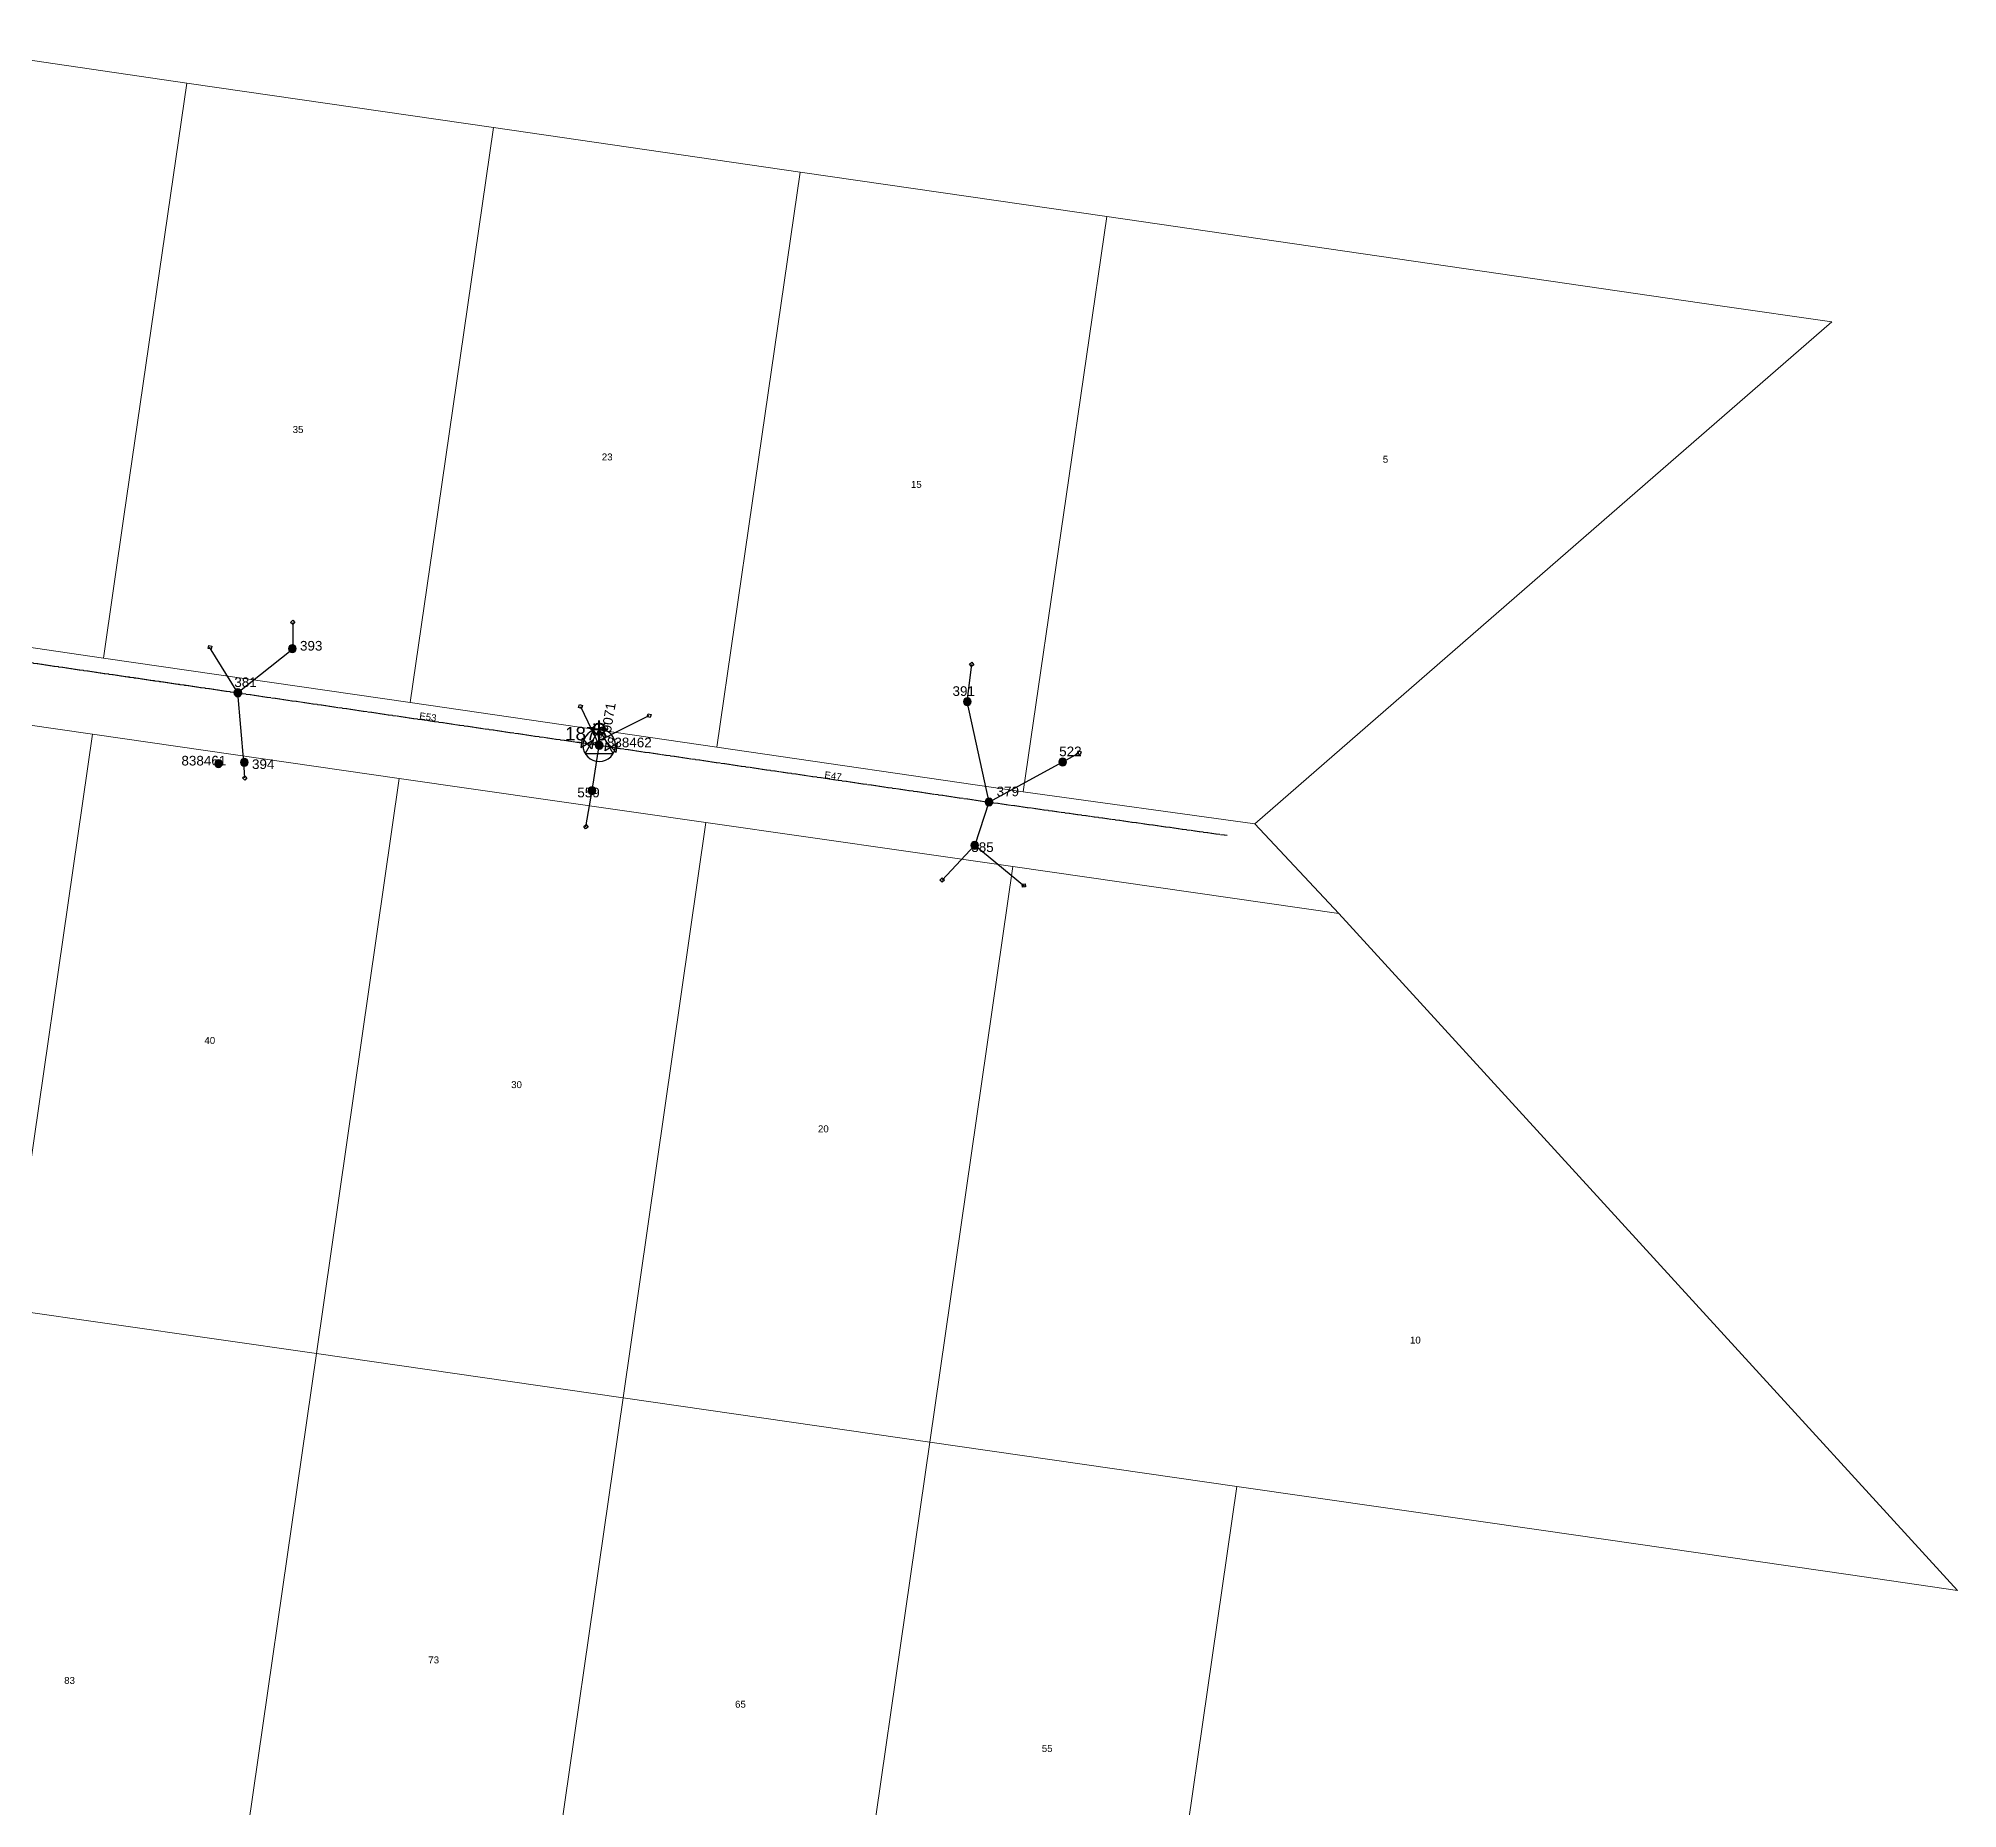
# Model space of a CAD drawing. Header units: metres. Extents: x 368 to 298975, y 411 to 6243625.
# Drawn here: x 297956.7 to 298455.3, y 6242460.9 to 6242920.7 of the extents above; entities that cross this region are included whole.
import ezdxf
from ezdxf.enums import TextEntityAlignment as Align

# ---------------------------------------------------------------- set-up
doc = ezdxf.new("R2010")
doc.units = ezdxf.units.M
doc.linetypes.add('Cable Exist OH', pattern=[1, 1, 0])
doc.layers.get('0').update_dxf_attribs({"color": 6})
doc.layers.add('Cadastre Land Parcels_SP_EXT', color=250, linetype='Continuous', lineweight=5)
doc.layers.add('Cadastre Roads_SP_EXT', color=250, linetype='Continuous', lineweight=5)
for name, color, linetype in [('Equip_LV_EXT', 7, 'Continuous'), ('Equip_SP_SL_EXT', 7, 'Continuous'), ('Mains_HV_EXT', 7, 'Continuous'), ('Mains_LV_EXT', 7, 'Continuous'), ('Services_SP_EXT', 7, 'Continuous'), ('Sub_SP_TR_HV_LV_EXT', 7, 'Continuous'), ('SupportsOH_SP_TR_HV_LV_SL_EXT', 7, 'Continuous')]:
    doc.layers.add(name, color=color, linetype=linetype)
doc.styles.add('iecARIAL', font='arial.ttf', dxfattribs={"height": 2})
doc.styles.add('POLE_LABEL', font='arial.ttf')
doc.styles.get("Standard").update_dxf_attribs({"font": 'arial.ttf'})

# ---------------------------------------------------------------- blocks, each defined once
blk = doc.blocks.new('SUB_POLE_EXT')
blk.add_wipeout([(0, 4.22), (0.42, 4.2), (0.83, 4.14), (1.21, 4.05), (1.62, 3.9), (1.99, 3.72), (2.35, 3.51), (2.68, 3.26), (2.99, 2.99), (3.28, 2.66), (3.52, 2.34), (3.76, 1.92), (3.9, 1.62), (4.04, 1.23), (4.18, 0.63), (4.22, 0), (4.18, -0.61), (4.06, -1.15), (3.9, -1.62), (3.58, -2.24), (3.22, -2.73), (2.97, -3.01), (2.68, -3.26), (2.36, -3.5), (2, -3.72), (1.64, -3.89), (1.25, -4.03), (0.82, -4.14), (0.42, -4.2), (0, -4.22), (-0.41, -4.2), (-0.8, -4.15), (-1.21, -4.05), (-1.62, -3.9), (-1.99, -3.73), (-2.35, -3.51), (-2.68, -3.26), (-2.96, -3.02), (-3.23, -2.72), (-3.51, -2.35), (-3.71, -2.01), (-3.91, -1.6), (-4.05, -1.21), (-4.16, -0.76), (-4.22, -0.14), (-4.21, 0.39), (-4.14, 0.83), (-4.03, 1.27), (-3.9, 1.63), (-3.71, 2.02), (-3.5, 2.37), (-3.28, 2.67), (-2.99, 2.99), (-2.68, 3.27), (-2.33, 3.52), (-1.98, 3.73), (-1.63, 3.9), (-1.2, 4.05), (-0.78, 4.15), (-0.4, 4.21)])
blk.add_line((2.16, 0.48), (2.16, 0.48, 0))
blk.add_lwpolyline([(-4.22, 0, 1), (4.22, 0, 1)], format="xyb", close=True)
blk.add_lwpolyline([(2.14, 0.52), (0, 4.22), (-3.66, -2.11), (3.66, -2.11)], close=True)
for tag, height, flags, p in [('STREET_CODE', 0.2, 9, (1.5, 0)), ('ASSET_NUM', 3.5, 8, (2, 2)), ('CONSTRUCTED_VOLTAGE', 0.2, 9, (1.5, -0.2)), ('OPERATING_VOLTAGE', 0.2, 9, (1.5, -0.6)), ('OPERATED_BY', 0.2, 9, (1.5, -0.8)), ('ORIENTATION', 0.2, 9, (1.5, -1.2)), ('OWNED_BY', 0.2, 9, (1.5, -1.4)), ('SECONDARY_VOLTAGE', 0.2, 9, (1.5, -1.6)), ('STATE', 0.2, 9, (1.5, -1.8)), ('SUBSTATION_TYPE', 0.2, 9, (1.5, -2)), ('STREETNAME', 0.2, 9, (1.5, -2.8)), ('SUBURB', 0.2, 9, (1.5, -3)), ('Z', 0.2, 1, (1.5, -3.4)), ('NO_PHASES', 0.2, 9, (1.5, -0.4)), ('MAINTAINED_BY', 0.2, 9, (1.5, -1)), ('USAGE', 0.2, 9, (1.5, -2.2)), ('LEGEND', 0.2, 9, (1.5, -2.4)), ('LOCATION', 0.2, 9, (1.5, -2.6)), ('NOTES', 0.2, 9, (1.5, -3.2))]:
    blk.add_attdef(tag, text='', height=height, dxfattribs=dict(flags=flags)).set_placement(p, align=Align.MIDDLE_LEFT)
blk = doc.blocks.new('LV_OH_LINKS_DISTFUSE_EXT')
for p, q in [((0, 0), (0.96, 0)), ((3.84, 0), (4.8, 0))]:
    blk.add_line(p, q)
blk.add_lwpolyline([(3.84, -1.2), (3.84, 1.2), (0.96, -1.2), (0.96, 1.2)], close=True)
at = {"flags": 9}
for tag, p in [('ACTUAL_STATUS', (0, 0)), ('CONSTRUCTED_VOLTAGE', (0, -0.2)), ('OPERATING_VOLTAGE', (0, -0.6)), ('ORIENTATION', (0, -0.8)), ('OWNED_BY', (0, -1)), ('STATE', (0, -1.2)), ('SWITCH_TYPE', (0, -1.4)), ('NO_PHASES', (0, -0.4)), ('USAGE', (0, -1.6)), ('NOTES', (0, -1.8))]:
    blk.add_attdef(tag, text='', height=0.2, dxfattribs=at).set_placement(p, align=Align.MIDDLE_LEFT)
at = {"flags": 1}
blk.add_attdef('Z', (0, 0), '', height=0.2, dxfattribs=at)
blk = doc.blocks.new('SL_LANTERN_EXT')
at = {"lineweight": 40}
for p, q in [((-1.46, 5.68), (-1.06, 5.28)), ((0, 1.97), (0, 6.47)), ((1.46, 5.68), (1.06, 5.28)), ((-2.25, 4.22), (2.25, 4.22)), ((-1.46, 2.76), (-1.06, 3.16)), ((0, 0), (0, 2.72)), ((1.46, 2.76), (1.06, 3.16))]:
    blk.add_line(p, q, dxfattribs=at)
blk.add_circle((0, 4.22), 1.5, dxfattribs=at)
at = {"style": 'iecARIAL', "flags": 8}
blk.add_attdef('ASSET_NUM', (1.5, 1.5), '', height=2.5, dxfattribs=at)
for tag, p, height, flags in [('OPERATING_VOLTAGE', (0.98, -1.65), 0.2, 9), ('ORIENTATION', (0.98, -1.85), 0.2, 9), ('OWNED_BY', (0.98, -2.05), 0.2, 9), ('STATE', (0.98, -2.25), 0.2, 9), ('CONSTRUCTED_VOLTAGE', (0.98, -0.65), 0.2, 9), ('CONTROL_TYPE', (0.98, -0.85), 0.2, 9), ('LANTERN_PURPOSE', (0.98, -1.05), 0.2, 9), ('LANTERN_TYPE', (0.98, -1.25), 0.2, 9), ('NO_PHASES', (0.98, -1.45), 0.2, 9), ('USAGE', (0.98, -2.45), 0.2, 9), ('CEXIST', (0.98, -2.65), 0.2, 9), ('CNEW', (0.98, -2.85), 0.2, 9), ('CNUMBER', (0.98, -3.05), 0.2, 9), ('CREMOVE', (0.98, -3.25), 0.2, 9), ('CREPLACE', (0.98, -3.45), 0.2, 9), ('LKINGHEIGHT', (0.98, -3.65), 0.2, 9), ('LBRACKET', (0.98, -3.85), 0.2, 9), ('LBRACKETVOCAB', (0.98, -4.05), 0.2, 9), ('LCATEGORY', (0.98, -4.25), 0.2, 9), ('LCHARGE1', (0.98, -4.45), 0.2, 9), ('LCHARGE1PERCENT', (0.98, -4.65), 0.2, 9), ('LCHARGE2', (0.98, -4.85), 0.2, 9), ('LCHARGE2PERCENT', (0.98, -5.05), 0.2, 9), ('LNUMBER', (2.18, -3.25), 2.5, 8), ('STREETNAME', (0.98, -9.25), 0.2, 9), ('SUBURB', (0.98, -9.45), 0.2, 1), ('LCHARGE3', (0.98, -5.25), 0.2, 9), ('LCHARGE3PERCENT', (0.98, -5.45), 0.2, 9), ('LEXIST', (0.98, -5.65), 0.2, 9), ('LLAMP', (0.98, -5.85), 0.2, 9), ('LLAMPVOCAB', (0.98, -6.05), 0.2, 9), ('LMAST', (0.98, -6.25), 0.2, 9), ('LMASTVOCAB', (0.98, -6.45), 0.2, 9), ('LNEW', (0.98, -6.65), 0.2, 9), ('LANTNUMBER', (0.98, -6.85), 0.2, 9), ('LOUTREACH', (0.98, -7.25), 0.2, 9), ('LOUTREACHVOCAB', (0.98, -7.45), 0.2, 9), ('LRATECODE', (0.98, -7.65), 0.2, 9), ('LREMOVE', (0.98, -7.85), 0.2, 9), ('LREPLACE', (0.98, -8.05), 0.2, 9), ('LTYPE', (0.98, -8.25), 0.2, 9), ('LTYPEVOCAB', (0.98, -8.45), 0.2, 9), ('LEGEND', (0.98, -8.65), 0.2, 9), ('LOCATION', (0.98, -8.85), 0.2, 9), ('NOTES', (0.98, -9.05), 0.2, 9)]:
    blk.add_attdef(tag, p, '', height=height, dxfattribs=dict(flags=flags))
blk = doc.blocks.new('CCP_EXT')
blk.add_wipeout([(0, 0.57), (0.57, 0), (0, -0.57), (-0.57, 0)])
blk.add_lwpolyline([(-0.57, 0), (0, 0.57), (0.57, 0), (0, -0.57), (-0.57, 0)])
at = {"flags": 1}
blk.add_attdef('Z', (0, 0), '', height=0.2, dxfattribs=at)
at = {"flags": 9}
for tag, p in [('CCP_TYPE', (0, 0)), ('CONSTRUCTED_VOLTAGE', (0, -0.2)), ('OPERATING_VOLTAGE', (0, -0.6)), ('ORIENTATION', (0, -0.8)), ('OWNED_BY', (0, -1)), ('STATE', (0, -1.8)), ('NO_PHASES', (0, -0.4)), ('USAGE', (0, -1.2)), ('LEGEND', (0, -1.4)), ('LIFE_SUPPORT', (0, -1.6)), ('NOTES', (0, -2))]:
    blk.add_attdef(tag, text='', height=0.2, dxfattribs=at).set_placement(p, align=Align.MIDDLE_LEFT)
blk = doc.blocks.new('POLE_EXT')
blk.add_hatch(color=256).paths.add_polyline_path([(-1, 0, 1), (1, 0, 1)])
blk.add_lwpolyline([(-1, 0, 1), (1, 0, 1)], format="xyb", close=True)
for tag, height, flags, p in [('pNumber', 2.5, 8, (-17.84, 2.07)), ('OWNED_BY', 0.2, 9, (1.35, -0.4)), ('SPECIAL_USE', 0.2, 9, (1.35, -0.8)), ('STATE', 0.2, 9, (1.35, -1)), ('cLV', 0.2, 9, (1.35, -1.4)), ('hDepth', 0.2, 9, (1.35, -1.6)), ('hDia', 0.2, 9, (1.35, -1.8)), ('cHV', 0.2, 9, (1.35, -2)), ('cLinedev', 0.2, 9, (1.35, -3.4)), ('pExisting', 0.2, 9, (1.35, -3.8)), ('pFooting', 0.2, 9, (1.35, -4.4)), ('pNew', 0.2, 9, (1.35, -4.6)), ('pRelocate', 0.2, 9, (1.35, -5)), ('PARENT', 0.2, 9, (1.35, -0.6)), ('USAGE', 0.2, 9, (1.35, -1.2)), ('LBRACKET', 0.2, 9, (1.35, -2.2)), ('LExisting', 0.2, 9, (1.35, -2.4)), ('LANTNUMBER', 0.2, 9, (1.35, -2.6)), ('LOther', 0.2, 9, (1.35, -2.8)), ('LRemove', 0.2, 9, (1.35, -3)), ('LEGEND', 0.2, 9, (1.35, -3.2)), ('LOCATION', 0.2, 9, (1.35, -3.6)), ('PFNUMBER', 0.2, 9, (1.35, -4)), ('NEWPFNUMBER', 0.2, 9, (1.35, -4.2)), ('pRemove', 0.2, 9, (1.35, -5.2)), ('pReplace', 0.2, 9, (1.35, -5.4)), ('pStay', 0.2, 9, (1.35, -5.6)), ('pType', 0.2, 9, (1.35, -5.8)), ('cspan', 0.2, 9, (1.35, -6)), ('STREETNAME', 0.2, 9, (1.35, -6.2)), ('SUBURB', 0.2, 9, (1.35, -6.4)), ('OPERATED_BY', 0.2, 9, (1.36, -7.01)), ('NOTES', 0.2, 9, (1.35, -6.6)), ('MAINTAINED_BY', 0.2, 9, (1.36, -6.81))]:
    blk.add_attdef(tag, text='', height=height, dxfattribs=dict(flags=flags)).set_placement(p, align=Align.MIDDLE_LEFT)
at = {"style": 'POLE_LABEL'}
for tag, height, flags, p in [('STRUCTURE_PLANT_NUMBER', 0.2, 9, (1.35, 0.03)), ('ASSET_NUM', 2.5, 8, (2, 2)), ('STREET_CODE', 0.2, 9, (1.35, -0.2))]:
    blk.add_attdef(tag, text='', height=height, dxfattribs=dict(at, flags=flags)).set_placement(p, align=Align.MIDDLE_LEFT)
at = {"flags": 1}
blk.add_attdef('Z', (1.35, -7.33), '', height=0.2, dxfattribs=at)

msp = doc.modelspace()

# ---------------------------------------------------------------- linework, layer by layer
at = {"layer": 'Cadastre Land Parcels_SP_EXT', "linetype": 'Continuous'}
for points in [[(297995.29, 6242909.1), (297923.78, 6242919.5), (297915.63, 6242920.69), (297899.83, 6242812.31), (297897.29, 6242794.73), (297893.92, 6242771.37), (297927.04, 6242766.54), (297973.59, 6242759.74), (297978.93, 6242796.47), (297995.29, 6242909.1)], [(297978.93, 6242796.47), (297973.59, 6242759.74), (298053.26, 6242748.16), (298060.53, 6242798.21), (298074.98, 6242897.54), (297995.29, 6242909.1), (297978.93, 6242796.47)], [(298142.14, 6242799.95), (298132.93, 6242736.58), (298212.59, 6242725), (298223.74, 6242801.69), (298234.32, 6242874.39), (298154.64, 6242885.96), (298142.14, 6242799.95)], [(298313.99, 6242862.82), (298234.32, 6242874.39), (298223.74, 6242801.69), (298212.59, 6242725), (298272.75, 6242716.64), (298374.2, 6242804.89), (298422.68, 6242847.05), (298393.67, 6242851.25), (298313.99, 6242862.82)], [(297927.48, 6242746.19), (297891.05, 6242751.43), (297869.55, 6242602.02), (297930.74, 6242593.2), (297949.23, 6242590.54), (297970.74, 6242739.96), (297927.48, 6242746.19)], [(298050.44, 6242728.49), (297970.74, 6242739.96), (297949.23, 6242590.54), (298028.92, 6242579.06), (298050.44, 6242728.49)], [(298130.14, 6242717.01), (298050.44, 6242728.49), (298028.92, 6242579.06), (298108.62, 6242567.56), (298130.14, 6242717.01)], [(298209.86, 6242705.56), (298130.14, 6242717.01), (298108.62, 6242567.56), (298188.32, 6242556.07), (298209.86, 6242705.56)], [(298455.34, 6242517.57), (298294.57, 6242693.35), (298209.86, 6242705.56), (298188.32, 6242556.07), (298268.03, 6242544.55), (298347.74, 6242533.08), (298427.5, 6242521.59), (298455.34, 6242517.57)], [(298028.92, 6242579.06), (297949.23, 6242590.54), (297933.17, 6242479.11), (297927.7, 6242441.13), (297934, 6242440.22), (298007.38, 6242429.63), (298028.92, 6242579.06)], [(298108.62, 6242567.56), (298028.92, 6242579.06), (298007.38, 6242429.63), (298087.08, 6242418.13), (298108.62, 6242567.56)], [(298188.32, 6242556.07), (298108.62, 6242567.56), (298087.08, 6242418.13), (298166.78, 6242406.63), (298188.32, 6242556.07)], [(298268.03, 6242544.55), (298188.32, 6242556.07), (298166.78, 6242406.63), (298246.48, 6242395.12), (298268.03, 6242544.55)]]:
    msp.add_lwpolyline(points, close=True, dxfattribs=at)
at = {"layer": 'Mains_LV_EXT', "linetype": 'Cable Exist OH'}
msp.add_lwpolyline([(298203.87, 6242722.31), (298265.52, 6242713.7)], dxfattribs=at)
at = {"layer": 'Services_SP_EXT'}
msp.add_lwpolyline([(298203.65, 6242722.34), (298199.98, 6242711.11)], dxfattribs=at)

# ---------------------------------------------------------------- block references
at = {"layer": 'Sub_SP_TR_HV_LV_EXT'}
ref = msp.add_blockref('SUB_POLE_EXT', (298102.4, 6242737.06), dxfattribs=at)
ref.add_attrib('ASSET_NUM', '1876', dxfattribs={"layer": '0', "height": 3.5}).set_placement((298104.4, 6242737.31), align=Align.BOTTOM_RIGHT)
at = {"layer": 'SupportsOH_SP_TR_HV_LV_SL_EXT'}
ref = msp.add_blockref('POLE_EXT', (298022.66, 6242762.18), dxfattribs=at)
ref.add_attrib('ASSET_NUM', '393', dxfattribs={"layer": '0', "height": 2.5, "style": 'POLE_LABEL'}).set_placement((298024.66, 6242762.93), align=Align.MIDDLE_LEFT)
ref = msp.add_blockref('POLE_EXT', (298008.51, 6242750.71), dxfattribs=at)
ref.add_attrib('ASSET_NUM', '381', dxfattribs={"layer": '0', "height": 2.5, "style": 'POLE_LABEL'}).set_placement((298010.51, 6242751.46), align=Align.BOTTOM_CENTER)
ref = msp.add_blockref('POLE_EXT', (298198.02, 6242748.41), dxfattribs=at)
ref.add_attrib('ASSET_NUM', '391', dxfattribs={"layer": '0', "height": 2.5, "style": 'POLE_LABEL'}).set_placement((298200.02, 6242749.16), align=Align.BOTTOM_RIGHT)
ref = msp.add_blockref('POLE_EXT', (298003.51, 6242732.33), dxfattribs=at)
ref.add_attrib('ASSET_NUM', '838461', dxfattribs={"layer": '0', "height": 2.5, "style": 'POLE_LABEL'}).set_placement((298005.51, 6242733.08), align=Align.MIDDLE_RIGHT)
ref = msp.add_blockref('POLE_EXT', (298100.54, 6242725.3), dxfattribs=at)
ref.add_attrib('ASSET_NUM', '559', dxfattribs={"layer": '0', "height": 2.5, "style": 'POLE_LABEL'}).set_placement((298102.54, 6242726.05), align=Align.TOP_RIGHT)
ref = msp.add_blockref('POLE_EXT', (298203.65, 6242722.34), dxfattribs=at)
ref.add_attrib('ASSET_NUM', '379', dxfattribs={"layer": '0', "height": 2.5, "rotation": 0.0008, "style": 'POLE_LABEL'}).set_placement((298205.65, 6242723.09), align=Align.BOTTOM_LEFT)
ref = msp.add_blockref('POLE_EXT', (298199.98, 6242711.11), dxfattribs=at)
ref.add_attrib('ASSET_NUM', '385', dxfattribs={"layer": '0', "height": 2.5, "style": 'POLE_LABEL'}).set_placement((298201.98, 6242711.86), align=Align.TOP_CENTER)

# ---------------------------------------------------------------- texts
at = {"layer": 'Cadastre Land Parcels_SP_EXT'}
for s, p in [('35', (298022.76, 6242818.2)), ('23', (298103.08, 6242811.07)), ('5', (298305.99, 6242810.47)), ('15', (298183.39, 6242803.93)), ('40', (297999.83, 6242659.51)), ('30', (298079.53, 6242648.03)), ('20', (298159.24, 6242636.55)), ('10', (298313.05, 6242581.68)), ('73', (298058, 6242498.6)), ('83', (297963.4, 6242493.28)), ('65', (298137.7, 6242487.1)), ('55', (298217.4, 6242475.59))]:
    msp.add_text(s, height=1.8, dxfattribs=at).set_placement(p)
at = {"layer": 'Mains_LV_EXT'}
for s, rotation, p in [('E53', 351.7275, (298055.56, 6242743.88)), ('E47', 351.7287, (298160.82, 6242728.57))]:
    msp.add_text(s, height=1.8, rotation=rotation, dxfattribs=at).set_placement(p)

# ---------------------------------------------------------------- next in the draw order: linework, layer by layer
at = {"layer": 'Cadastre Land Parcels_SP_EXT', "linetype": 'Continuous'}
msp.add_lwpolyline([(298060.53, 6242798.21), (298053.26, 6242748.16), (298132.93, 6242736.58), (298142.14, 6242799.95), (298154.64, 6242885.96), (298074.98, 6242897.54), (298060.53, 6242798.21)], close=True, dxfattribs=at)
at = {"layer": 'Mains_LV_EXT', "linetype": 'Cable Exist OH'}
msp.add_lwpolyline([(298102.4, 6242737.06), (298203.65, 6242722.34), (298203.87, 6242722.31)], dxfattribs=at)

# ---------------------------------------------------------------- next in the draw order: block references
at = {"layer": 'Equip_LV_EXT'}
for p, rotation in [((298101.64, 6242737.17), 171.7279444050849), ((298103.19, 6242736.95), 351.7287057789246)]:
    msp.add_blockref('LV_OH_LINKS_DISTFUSE_EXT', p, dxfattribs=dict(at, rotation=rotation))
at = {"layer": 'Equip_SP_SL_EXT'}
ref = msp.add_blockref('SL_LANTERN_EXT', (298102.4, 6242737.06), dxfattribs=at)
ref.add_attrib('ASSET_NUM', '79071', dxfattribs={"layer": '0', "height": 2.5, "rotation": 80.6424, "style": 'iecARIAL'}).set_placement((298103.9, 6242738.57), align=Align.MIDDLE_LEFT)
at = {"layer": 'Services_SP_EXT'}
for p in [(298022.77, 6242768.98), (298010.3, 6242728.59), (298191.51, 6242702.07)]:
    msp.add_blockref('CCP_EXT', p, dxfattribs=at)
for p, rotation in [((298001.28, 6242762.49), 301.540945135911), ((298199.19, 6242758.07), 263.1298042479727), ((298227.13, 6242735.1), 207.9822155825083), ((298098.94, 6242715.92), 80.57274251982048), ((298212.75, 6242700.64), 141.1155035640243)]:
    msp.add_blockref('CCP_EXT', p, dxfattribs=dict(at, rotation=rotation))
at = {"layer": 'SupportsOH_SP_TR_HV_LV_SL_EXT'}
ref = msp.add_blockref('POLE_EXT', (298102.4, 6242737.06), dxfattribs=at)
ref.add_attrib('ASSET_NUM', '838462', dxfattribs={"layer": '0', "height": 2.5, "style": 'POLE_LABEL'}).set_placement((298104.4, 6242737.82), align=Align.MIDDLE_LEFT)

# ---------------------------------------------------------------- next in the draw order: linework, layer by layer
at = {"layer": 'Mains_LV_EXT', "linetype": 'Cable Exist OH'}
msp.add_lwpolyline([(297917.37, 6242764), (298008.49, 6242750.72)], dxfattribs=at)
at = {"layer": 'Services_SP_EXT'}
for points in [[(298022.77, 6242768.98), (298022.77, 6242762.02), (298008.51, 6242750.71)], [(298008.51, 6242750.71), (298001.19, 6242762.58)], [(298199.17, 6242758.06), (298197.9, 6242748.43), (298203.65, 6242722.34)], [(298010.3, 6242728.59), (298010.07, 6242732.67), (298008.53, 6242750.74)], [(298098.94, 6242715.92), (298100.54, 6242725.3), (298102.4, 6242737.06)], [(298203.65, 6242722.34), (298222.82, 6242732.74), (298227.13, 6242735.1)], [(298199.98, 6242711.11), (298191.51, 6242702.07)], [(298199.98, 6242711.11), (298212.88, 6242700.51)]]:
    msp.add_lwpolyline(points, dxfattribs=at)

# ---------------------------------------------------------------- next in the draw order: block references
for p, rotation in [((298097.56, 6242747.18), 295.4447774970782), ((298115.38, 6242744.79), 211.1671726264719)]:
    msp.add_blockref('CCP_EXT', p, dxfattribs=dict(at, rotation=rotation))
at = {"layer": 'SupportsOH_SP_TR_HV_LV_SL_EXT'}
ref = msp.add_blockref('POLE_EXT', (298010.19, 6242732.67), dxfattribs=at)
ref.add_attrib('ASSET_NUM', '394', dxfattribs={"layer": '0', "height": 2.5, "style": 'POLE_LABEL'}).set_placement((298012.19, 6242733.42), align=Align.TOP_LEFT)
ref = msp.add_blockref('POLE_EXT', (298222.82, 6242732.74), dxfattribs=at)
ref.add_attrib('ASSET_NUM', '522', dxfattribs={"layer": '0', "height": 2.5, "style": 'POLE_LABEL'}).set_placement((298224.82, 6242733.49), align=Align.BOTTOM_CENTER)

# ---------------------------------------------------------------- next in the draw order: linework, layer by layer
at = {"layer": 'Cadastre Roads_SP_EXT', "linetype": 'Continuous'}
msp.add_lwpolyline([(297927.48, 6242746.19), (297970.74, 6242739.96), (298050.44, 6242728.49), (298130.14, 6242717.01), (298209.86, 6242705.56), (298294.57, 6242693.35), (298272.75, 6242716.64), (298212.59, 6242725), (298132.93, 6242736.58), (298053.26, 6242748.16), (297973.59, 6242759.74), (297927.04, 6242766.54)], dxfattribs=at)
at = {"layer": 'Mains_HV_EXT', "linetype": 'Cable Exist OH'}
msp.add_lwpolyline([(297729.54, 6242791.18), (297807.07, 6242780.09), (297917.3, 6242764), (298008.51, 6242750.71), (298102.4, 6242737.06)], dxfattribs=at)
at = {"layer": 'Mains_LV_EXT', "linetype": 'Cable Exist OH'}
msp.add_lwpolyline([(298008.49, 6242750.72), (298008.51, 6242750.71), (298102.4, 6242737.06)], dxfattribs=at)
at = {"layer": 'Services_SP_EXT'}
for points in [[(298097.56, 6242747.18), (298102.4, 6242737.06)], [(298100.46, 6242737.35), (298115.38, 6242744.79)]]:
    msp.add_lwpolyline(points, dxfattribs=at)

doc.saveas('drawing.dxf')
